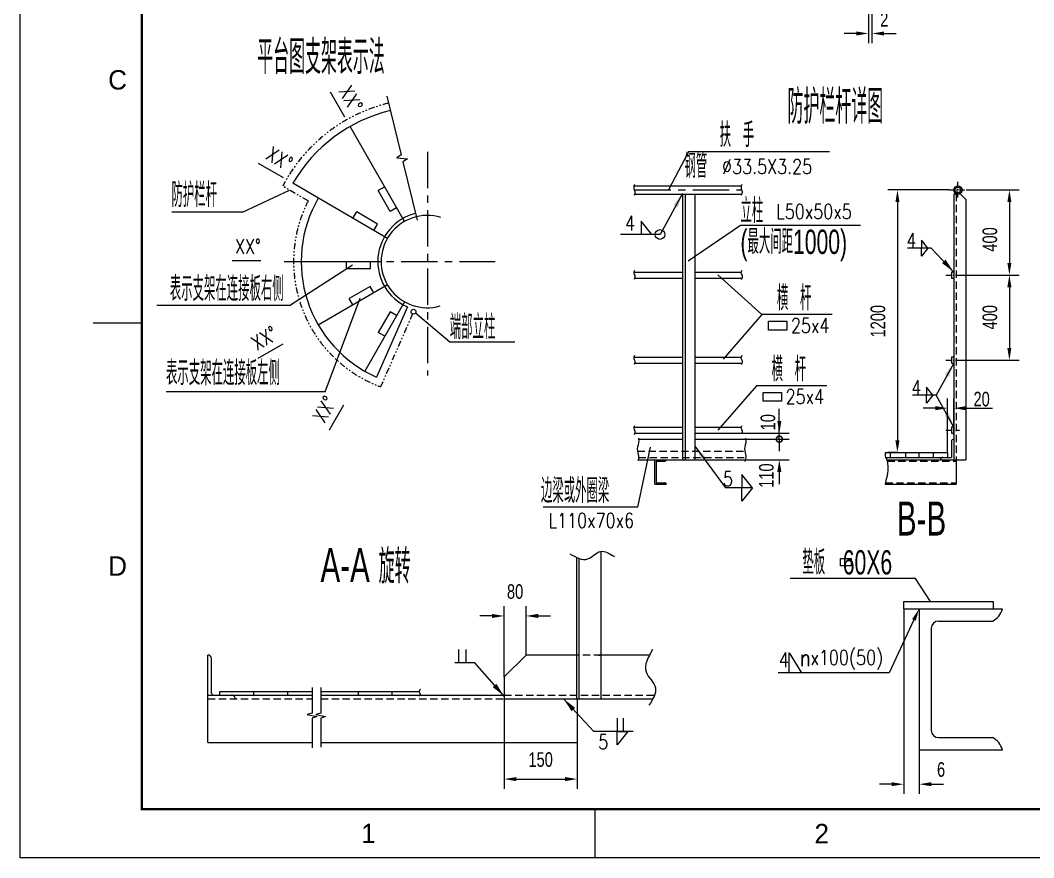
# Model space of a CAD drawing. Extents: x 148 to 221443, y -36682 to 6758.
# Drawn here: x 157403 to 161570, y -23818 to -20373 of the extents above; entities that cross this region are included whole.
import ezdxf
from ezdxf.enums import TextEntityAlignment as Align

# ---------------------------------------------------------------- set-up
doc = ezdxf.new("R2010")
doc.units = 0
doc.header["$LTSCALE"] = 10
doc.header["$MEASUREMENT"] = 0
for name, pattern in [('CENTERX2', [4, 2.5, -0.5, 0.5, -0.5]), ('HIDDENX2', [0.75, 0.5, -0.25]), ('PHANTOMS8', [6.1, 2.5, -0.8, 0.6, -0.8, 0.6, -0.8])]:
    doc.linetypes.add(name, pattern=pattern)
for name, color, linetype in [('2', 4, 'Continuous'), ('3', 255, 'Continuous'), ('9', 6, 'Continuous'), ('CENTER', 1, 'CENTERX2'), ('RED', 7, 'Continuous'), ('WHITE', 7, 'Continuous')]:
    doc.layers.add(name, color=color, linetype=linetype)
doc.layers.add('2（细实线）', color=3, linetype='Continuous', lineweight=20)
doc.layers.add('图框层', color=7, linetype='Continuous', lineweight=15)
doc.styles.add('HZ', font='ROMS.SHX', dxfattribs={"width": 0.75, "bigfont": 'GBCBIG.SHX'})
doc.styles.get("Standard").update_dxf_attribs({"font": 'wison_e.shx', "width": 0.75, "bigfont": 'wison_c.shx'})
doc.styles.add('XW', font='ROMANS.shx', dxfattribs={"width": 0.85})
doc.dimstyles.new('DIM1', dxfattribs={"dimscale": 20, "dimtxt": 3, "dimasz": 2.5, "dimexe": 2, "dimexo": 0, "dimgap": 1, "dimtad": 0, "dimdec": 0, "dimzin": 0, "dimdsep": 46, "dimtxsty": 'Standard', "dimcen": 2, "dimclrd": 3, "dimclre": 3, "dimclrt": 3, "dimadec": 0, "dimazin": 0, "dimtfac": 0.666667, "dimtdec": 0, "dimtofl": 0, "dimtmove": 2, "dimatfit": 1, "dimfxl": 2, "dimtvp": 1.333333, "dimtolj": 1, "dimtzin": 0, "dimarcsym": 0})

# ---------------------------------------------------------------- blocks, each defined once
blk = doc.blocks.new('*D1629')
at = {"layer": '2', "color": 3, "lineweight": -2}
for p, q in [((159392.7, -23163.5), (159392.7, -23534)), ((159692.7, -23343.5), (159692.7, -23534)), ((159442.7, -23494), (159642.7, -23494))]:
    blk.add_line(p, q, dxfattribs=at)
at = {"layer": '2', "color": 3}
for points in [[(159442.7, -23485.7), (159442.7, -23502.4), (159392.7, -23494)], [(159642.7, -23502.4), (159642.7, -23485.7), (159692.7, -23494)]]:
    blk.add_solid(points, dxfattribs=at)
at = {"layer": 'Defpoints', "color": 0}
for p in [(159392.7, -23163.5), (159692.7, -23343.5), (159692.7, -23494)]:
    blk.add_point(p, dxfattribs=at)
at = {"layer": '2', "color": 3, "insert": (159542.7, -23414), "char_height": 60, "attachment_point": 5}
blk.add_mtext('\\A1;150', dxfattribs=at)
blk = doc.blocks.new('*D1630')
at = {"layer": '2', "color": 3, "lineweight": -2}
for p, q in [((159392.7, -23073.5), (159392.7, -22782.9)), ((159482.7, -22983.5), (159482.7, -22782.9)), ((159342.7, -22822.9), (159292.7, -22822.9)), ((159532.7, -22822.9), (159582.7, -22822.9))]:
    blk.add_line(p, q, dxfattribs=at)
at = {"layer": '2', "color": 3}
for points in [[(159342.7, -22831.3), (159342.7, -22814.6), (159392.7, -22822.9)], [(159532.7, -22814.6), (159532.7, -22831.3), (159482.7, -22822.9)]]:
    blk.add_solid(points, dxfattribs=at)
at = {"layer": 'Defpoints', "color": 0}
for p in [(159482.7, -22822.9), (159482.7, -22983.5), (159392.7, -23073.5)]:
    blk.add_point(p, dxfattribs=at)
at = {"layer": '2', "color": 3, "insert": (159437.7, -22722.9), "char_height": 60, "attachment_point": 5}
blk.add_mtext('\\A1;80', dxfattribs=at)
blk = doc.blocks.new('*D1666')
at = {"layer": '2', "color": 3, "lineweight": -2}
for p, q in [((161035.3, -22793.8), (161035.3, -23555)), ((161098.8, -23373.6), (161098.8, -23555)), ((160985.3, -23515), (160935.3, -23515)), ((161148.8, -23515), (161198.8, -23515))]:
    blk.add_line(p, q, dxfattribs=at)
at = {"layer": '2', "color": 3}
for points in [[(160985.3, -23523.3), (160985.3, -23506.7), (161035.3, -23515)], [(161148.8, -23506.7), (161148.8, -23523.3), (161098.8, -23515)]]:
    blk.add_solid(points, dxfattribs=at)
at = {"layer": 'Defpoints', "color": 0}
for p in [(161035.3, -22793.8), (161098.8, -23373.6), (161098.8, -23515)]:
    blk.add_point(p, dxfattribs=at)
at = {"layer": '2', "color": 3, "insert": (161189.1, -23454.8), "char_height": 60, "attachment_point": 5}
blk.add_mtext('\\A1;6', dxfattribs=at)
blk = doc.blocks.new('*D1668')
at = {"layer": '2', "color": 3, "lineweight": -2}
for p, q in [((161298.3, -21070.6), (161509.8, -21070.6)), ((161469.8, -21120.6), (161469.8, -21370.6)), ((161264.1, -21420.6), (161509.8, -21420.6))]:
    blk.add_line(p, q, dxfattribs=at)
at = {"layer": '2', "color": 3}
for points in [[(161478.2, -21120.6), (161461.5, -21120.6), (161469.8, -21070.6)], [(161461.5, -21370.6), (161478.2, -21370.6), (161469.8, -21420.6)]]:
    blk.add_solid(points, dxfattribs=at)
at = {"layer": 'Defpoints', "color": 0}
for p in [(161298.3, -21070.6), (161264.1, -21420.6), (161469.8, -21420.6)]:
    blk.add_point(p, dxfattribs=at)
at = {"layer": '2', "color": 3, "insert": (161389.8, -21274.2), "char_height": 60, "attachment_point": 5, "rotation": 90}
blk.add_mtext('\\A1;400', dxfattribs=at)
blk = doc.blocks.new('*D1669')
at = {"layer": '2', "color": 3, "lineweight": -2}
for p, q in [((161221.6, -21070.6), (160969.6, -21070.6)), ((161009.6, -21120.6), (161009.6, -22100.6)), ((161009.6, -22150.6), (160969.6, -22150.6))]:
    blk.add_line(p, q, dxfattribs=at)
at = {"layer": '2', "color": 3}
for points in [[(161018, -21120.6), (161001.3, -21120.6), (161009.6, -21070.6)], [(161001.3, -22100.6), (161018, -22100.6), (161009.6, -22150.6)]]:
    blk.add_solid(points, dxfattribs=at)
at = {"layer": 'Defpoints', "color": 0}
for p in [(161221.6, -21070.6), (161009.6, -22150.6), (161009.6, -22150.6)]:
    blk.add_point(p, dxfattribs=at)
at = {"layer": '2', "color": 3, "insert": (160929.6, -21610.6), "char_height": 60, "attachment_point": 5, "rotation": 90}
blk.add_mtext('\\A1;1200', dxfattribs=at)
blk = doc.blocks.new('*D1670')
at = {"layer": '2', "color": 3, "lineweight": -2}
for p, q in [((161264.1, -21420.6), (161509.8, -21420.6)), ((161469.8, -21470.6), (161469.8, -21720.6)), ((161264.1, -21770.6), (161509.8, -21770.6))]:
    blk.add_line(p, q, dxfattribs=at)
at = {"layer": '2', "color": 3}
for points in [[(161478.2, -21470.6), (161461.5, -21470.6), (161469.8, -21420.6)], [(161461.5, -21720.6), (161478.2, -21720.6), (161469.8, -21770.6)]]:
    blk.add_solid(points, dxfattribs=at)
at = {"layer": 'Defpoints', "color": 0}
for p in [(161264.1, -21420.6), (161264.1, -21770.6), (161469.8, -21770.6)]:
    blk.add_point(p, dxfattribs=at)
at = {"layer": '2', "color": 3, "insert": (161389.8, -21594.2), "char_height": 60, "attachment_point": 5, "rotation": 90}
blk.add_mtext('\\A1;400', dxfattribs=at)
blk = doc.blocks.new('_DotSmall')
at = {"layer": 'WHITE', "color": 0, "const_width": 0.5}
blk.add_lwpolyline([(-0.0625, 0, 1), (0.0625, 0, 1)], format="xyb", close=True, dxfattribs=at)
blk = doc.blocks.new('*D1671')
at = {"layer": '2', "color": 3, "lineweight": -2}
for p, q in [((160524, -22095.6), (160524, -22045.6)), ((160386.1, -22095.6), (160564, -22095.6)), ((160384.4, -22180.6), (160564, -22180.6)), ((160524, -22230.6), (160524, -22280.6))]:
    blk.add_line(p, q, dxfattribs=at)
at = {"layer": '2', "color": 3}
blk.add_solid([(160532.4, -22230.6), (160515.7, -22230.6), (160524, -22180.6)], dxfattribs=at)
at = {"layer": 'Defpoints', "color": 0}
for p in [(160386.1, -22095.6), (160384.4, -22180.6), (160524, -22180.6)]:
    blk.add_point(p, dxfattribs=at)
at = {"layer": '2', "color": 3, "lineweight": -2, "xscale": 50, "yscale": 50, "zscale": 50, "rotation": 270}
blk.add_blockref('_DotSmall', (160524, -22095.6), dxfattribs=at)
at = {"layer": '2', "color": 3, "insert": (160471, -22245.7), "char_height": 60, "attachment_point": 5, "rotation": 90}
blk.add_mtext('\\A1;110', dxfattribs=at)
blk = doc.blocks.new('*D1672')
at = {"layer": '2', "color": 3, "lineweight": -2}
for p, q in [((161215.8, -22150.6), (161215.8, -21928.2)), ((161241.4, -22077.3), (161241.4, -21928.2)), ((161165.8, -21968.2), (161115.8, -21968.2)), ((161291.4, -21968.2), (161341.4, -21968.2))]:
    blk.add_line(p, q, dxfattribs=at)
at = {"layer": '2', "color": 3}
for points in [[(161165.8, -21976.6), (161165.8, -21959.9), (161215.8, -21968.2)], [(161291.4, -21959.9), (161291.4, -21976.6), (161241.4, -21968.2)]]:
    blk.add_solid(points, dxfattribs=at)
at = {"layer": 'Defpoints', "color": 0}
for p in [(161241.4, -21968.2), (161241.4, -22077.3), (161215.8, -22150.6)]:
    blk.add_point(p, dxfattribs=at)
at = {"layer": '2', "color": 3, "insert": (161355.7, -21931.3), "char_height": 60, "attachment_point": 5}
blk.add_mtext('\\A1;20', dxfattribs=at)
blk = doc.blocks.new('*D1673')
at = {"layer": '2', "color": 3, "lineweight": -2}
for p, q in [((160524, -22021.5), (160524, -21971.5)), ((160370.1, -22071.5), (160564, -22071.5)), ((160386.1, -22095.6), (160564, -22095.6)), ((160524, -22095.6), (160524, -22145.6))]:
    blk.add_line(p, q, dxfattribs=at)
at = {"layer": '2', "color": 3}
blk.add_solid([(160515.7, -22021.5), (160532.4, -22021.5), (160524, -22071.5)], dxfattribs=at)
at = {"layer": 'Defpoints', "color": 0}
for p in [(160370.1, -22071.5), (160524, -22071.5), (160386.1, -22095.6)]:
    blk.add_point(p, dxfattribs=at)
at = {"layer": '2', "color": 3, "lineweight": -2, "xscale": 50, "yscale": 50, "zscale": 50, "rotation": 90}
blk.add_blockref('_DotSmall', (160524, -22095.6), dxfattribs=at)
at = {"layer": '2', "color": 3, "insert": (160477.4, -22026), "char_height": 60, "attachment_point": 5, "rotation": 90}
blk.add_mtext('\\A1;10', dxfattribs=at)
blk = doc.blocks.new('*D1677')
at = {"layer": '2', "color": 3, "lineweight": -2}
for p, q in [((160904.9, -20185.5), (160904.9, -20466.9)), ((160890.9, -20211), (160890.9, -20466.9)), ((160840.9, -20426.9), (160790.9, -20426.9)), ((160954.9, -20426.9), (161004.9, -20426.9))]:
    blk.add_line(p, q, dxfattribs=at)
at = {"layer": '2', "color": 3}
for points in [[(160840.9, -20435.2), (160840.9, -20418.6), (160890.9, -20426.9)], [(160954.9, -20418.6), (160954.9, -20435.2), (160904.9, -20426.9)]]:
    blk.add_solid(points, dxfattribs=at)
at = {"layer": 'Defpoints', "color": 0}
for p in [(160904.9, -20185.5), (160890.9, -20211), (160904.9, -20426.9)]:
    blk.add_point(p, dxfattribs=at)
at = {"layer": '2', "color": 3, "insert": (160955.5, -20369.1), "char_height": 60, "attachment_point": 5}
blk.add_mtext('\\A1;2', dxfattribs=at)
blk = doc.blocks.new('a2')
for p, q in [((15326.09, 9816.74), (15336.09, 9816.74)), ((15429.25, 9706.74), (15429.25, 9716.74))]:
    blk.add_line(p, q)
at = {"layer": '图框层', "ltscale": 10}
blk.add_lwpolyline([(15311.09, 10126.74), (15905.09, 10126.74), (15905.09, 9706.74), (15311.09, 9706.74)], close=True, dxfattribs=at)
at = {"layer": '图框层', "ltscale": 10, "const_width": 0.5}
blk.add_lwpolyline([(15336.09, 10116.74), (15895.09, 10116.74), (15895.09, 9716.74), (15336.09, 9716.74)], close=True, dxfattribs=at)
at = {"style": 'HZ'}
for s, p in [('C', (15331.09, 9866.74)), ('D', (15331.09, 9766.74)), ('1', (15382.67, 9711.74)), ('2', (15475.84, 9711.74))]:
    blk.add_text(s, height=4, dxfattribs=at).set_placement(p, align=Align.MIDDLE)

msp = doc.modelspace()

# ---------------------------------------------------------------- linework, layer by layer
for p, q in [((158982.8187, -21200.2401), (158759.8131, -20809.6499)), ((158912.835, -21269.6286), (158524.1636, -21043.2954)), ((158901.5626, -21057.9216), (158875.3102, -21072.9103)), ((158924.4458, -21158.9704), (158875.3102, -21072.9103)), ((159926.6704, -21053.866), (160367.51, -21053.866)), ((159928.8598, -21087.366), (160369.6994, -21087.366)), ((160126.487, -21087.366), (160126.487, -22180.616)), ((160136.487, -21087.366), (160136.487, -22180.616)), ((160176.487, -21087.366), (160176.487, -22180.616)), ((161241.4104, -21087.366), (161241.4104, -22180.616)), ((161269.5246, -21087.366), (161241.4104, -21087.366)), ((161269.5246, -21087.366), (161291.4104, -21109.2517)), ((161291.4104, -21109.2517), (161291.4104, -22180.616)), ((158771.2156, -21187.1601), (158786.4279, -21161.0366)), ((158872.0654, -21210.9055), (158786.4279, -21161.0366)), ((158950.6982, -21143.9817), (158924.4458, -21158.9704)), ((158856.853, -21237.0289), (158872.0654, -21210.9055)), ((158558.2523, -21365.2406), (158887.0249, -21365.2406)), ((158743.4483, -21365.1331), (158743.4155, -21395.3631)), ((158842.5475, -21365.2406), (158842.5147, -21395.4706)), ((158842.5147, -21395.4706), (158743.4155, -21395.3631)), ((159926.1214, -21408.116), (160126.487, -21408.116)), ((160176.487, -21408.116), (160366.961, -21408.116)), ((159929.2777, -21433.116), (160126.487, -21433.116)), ((160176.487, -21433.116), (160370.1173, -21433.116)), ((158912.835, -21460.8526), (158628.7235, -21626.2979)), ((158841.6407, -21467.3289), (158756.0032, -21517.1977)), ((158856.853, -21493.4523), (158841.6407, -21467.3289)), ((158771.2156, -21543.3212), (158756.0032, -21517.1977)), ((158982.8187, -21530.2412), (158819.8058, -21815.7552)), ((158995.0666, -21551.7345), (158868.3065, -21840.1739)), ((158924.4458, -21571.5108), (158875.3102, -21657.571)), ((158950.6982, -21586.4995), (158924.4458, -21571.5108)), ((158901.5626, -21672.5597), (158875.3102, -21657.571)), ((159926.1214, -21758.116), (160126.487, -21758.116)), ((159929.2777, -21783.116), (160126.487, -21783.116)), ((160176.487, -21758.116), (160366.961, -21758.116)), ((160176.487, -21783.116), (160370.1173, -21783.116)), ((159926.1214, -22046.5253), (160126.487, -22046.5253)), ((159929.2777, -22071.5253), (160126.487, -22071.5253)), ((160176.487, -22046.5253), (160366.961, -22046.5253)), ((160176.487, -22071.5253), (160370.1173, -22071.5253)), ((159945.3095, -22095.616), (160126.487, -22095.616)), ((160176.487, -22095.616), (160386.1492, -22095.616)), ((161231.4104, -22105.616), (161231.4104, -22170.616)), ((160959.3157, -22150.616), (161215.7873, -22150.616)), ((160979.6391, -22150.616), (160979.6391, -22170.616)), ((161042.1231, -22150.616), (161042.1231, -22170.616)), ((161098.1995, -22150.616), (161098.1995, -22170.616)), ((161156.4687, -22150.616), (161156.4687, -22170.616)), ((161215.7873, -22150.616), (161215.7873, -22170.616)), ((159943.1881, -22180.616), (160384.4148, -22180.616)), ((160012.7569, -22280.616), (160012.7569, -22180.616)), ((160017.7569, -22185.616), (160053.8169, -22185.616)), ((160017.7569, -22185.616), (160017.7569, -22275.616)), ((160962.1386, -22170.616), (161231.4104, -22170.616)), ((160966.6339, -22180.616), (161251.4104, -22180.616)), ((161241.4104, -22180.616), (161291.4104, -22180.616)), ((161251.4104, -22180.616), (161251.4104, -22280.616)), ((160012.7569, -22280.616), (160060.7569, -22280.616)), ((160017.7569, -22275.616), (160053.8169, -22275.616)), ((160017.7569, -22275.616), (160053.8169, -22275.616)), ((160958.7965, -22280.616), (161251.4104, -22280.616)), ((159691.1929, -23163.5492), (159691.1929, -22581.9728)), ((159791.1929, -23163.5492), (159791.1929, -22557.1739)), ((159701.1929, -23163.5492), (159701.1929, -22586.0701)), ((161035.3214, -22793.8076), (161035.3214, -22763.8076)), ((161035.3214, -22763.8076), (161403.1857, -22763.8076)), ((161403.1857, -22763.8076), (161403.1857, -22793.8076)), ((161035.3214, -22793.8076), (161441.413, -22793.8076)), ((161098.7963, -22793.8076), (161098.7963, -23373.5551)), ((161148.7963, -22873.8076), (161148.7963, -23293.5551)), ((161178.7963, -22843.8076), (161399.8252, -22843.8076)), ((158174.9983, -23343.5492), (158174.9983, -22983.5492)), ((158189.9968, -23140.5492), (158189.9968, -22998.5477)), ((159392.7106, -23073.5492), (159482.7106, -22983.5492)), ((159691.1929, -22983.5492), (159482.7106, -22983.5492)), ((159990.5466, -22983.5492), (159780.897, -22983.5492)), ((159780.897, -22983.5492), (159791.1929, -22983.5492)), ((159392.7106, -23073.5492), (159392.7106, -23163.5492)), ((158174.9983, -23148.5492), (158603.986, -23148.5492)), ((158223.4672, -23148.5492), (158223.4677, -23133.5492)), ((158223.4677, -23133.5492), (158603.986, -23133.5492)), ((158362.3731, -23133.5492), (158362.3731, -23148.5492)), ((158501.8669, -23133.5492), (158501.8669, -23148.5492)), ((158638.7896, -23133.5674), (159043.039, -23133.5674)), ((158638.7896, -23148.5492), (159392.7106, -23148.5492)), ((158792.0139, -23133.5492), (158792.0139, -23148.5492)), ((158931.5077, -23133.5492), (158931.5077, -23148.5492)), ((159392.7106, -23163.5492), (159780.897, -23163.5492)), ((159692.7106, -23163.5492), (159692.7106, -23343.5492)), ((159780.897, -23163.5492), (160004.2043, -23163.5492)), ((161178.7963, -23323.5551), (161399.8252, -23323.5551)), ((158174.9983, -23343.5492), (158603.986, -23343.5492)), ((158638.7896, -23343.5492), (159692.7106, -23343.5492)), ((161098.7963, -23373.5551), (161441.413, -23373.5551))]:
    msp.add_line(p, q)
at = {"color": 4, "linetype": 'PHANTOMS8'}
for p, q in [((158586.8939, -21115.6979), (158482.1944, -21054.7288)), ((159016.1505, -21580.647), (158884.4134, -21880.4113))]:
    msp.add_line(p, q, dxfattribs=at)
at = {"color": 3}
msp.add_line((161341.4104, -21968.247), (161400.0564, -21968.247), dxfattribs=at)
at = {"color": 7}
msp.add_line((159882.477, -23243.3348), (159882.477, -23297.9492), dxfattribs=at)
at = {"color": 7, "lineweight": 0}
msp.add_line((159857.2311, -23297.9492), (159900.9659, -23297.9492), dxfattribs=at)
for points in [[(161241.4104, -21408.116), (161231.4104, -21408.116), (161231.4104, -21433.116), (161241.4104, -21433.116)], [(161241.4104, -22046.5253), (161231.4104, -22046.5253), (161231.4104, -22071.5253), (161241.4104, -22071.5253)]]:
    msp.add_lwpolyline(points)
msp.add_lwpolyline([(160615.7118, -23056.7402), (160564.7622, -23056.7402)], dxfattribs=at)
for centre, radius in [((161258.3226, -21070.616), 16.75), ((161258.3226, -21070.616), 11.75), ((159020.1738, -21571.4921), 10)]:
    msp.add_circle(centre, radius)
at = {"color": 4, "linetype": 'PHANTOMS8'}
for radius, start, end in [(671, 103.7240027, 152.4346607), (550, 153.017781, 249.5002784)]:
    msp.add_arc((159077.0249, -21365.2406), radius, start, end, dxfattribs=at)
for centre, radius, start, end in [((159077.0249, -21365.2406), 639.769, 103.7240027, 149.7866702), ((159077.0249, -21365.2406), 518.7727, 149.7866702, 246.2759973), ((159077.0249, -21365.2406), 203.7085, 103.7240027, 246.2759973), ((161241.4104, -22105.616), 10, 90, 180), ((160051.8835, -22175.616), 10.1852, 280.9424989, 330.599649), ((161196.3104, -22180.616), 10, 90, 180), ((160051.8835, -22285.616), 10.1852, 29.400351, 79.0575011), ((161365.2708, -22772.7714), 78.9947, 295.9398448, 344.5558076), ((161178.7963, -22873.8076), 30, 90, 180), ((158174.9983, -22998.5477), 14.9985, 0, 90), ((158197.9968, -23140.5492), 8, 180, 270), ((161178.7963, -23293.5551), 30, 180, 270), ((161365.2708, -23394.5913), 78.9947, 15.4441924, 64.0601552)]:
    msp.add_arc(centre, radius, start, end)
at = {"color": 3}
msp.add_arc((159077.0249, -21365.2406), 190, 72.9435181, 286.1149443, dxfattribs=at)
at = {"layer": '2'}
for p, q in [((158737.1567, -20771.4769), (158678.1774, -20668.4378)), ((160150.8689, -20913.3404), (160068.6805, -21070.616)), ((160730.6204, -20913.3404), (160150.8689, -20913.3404)), ((158485.8085, -21020.9603), (158383.2115, -20961.2154)), ((158317.0774, -21161.7567), (158510.8342, -21071.4065)), ((160126.487, -21084.5829), (160033.6754, -21253.7369)), ((158317.0774, -21161.7567), (158026.8226, -21161.7567)), ((160364.6795, -21216.7976), (160149.8417, -21364.1274)), ((160857.2459, -21216.7976), (160364.6795, -21216.7976)), ((160033.6754, -21253.7369), (159870.8001, -21253.7369)), ((161148.5988, -21310.0052), (161050.8736, -21310.0052)), ((161241.4104, -21408.116), (161148.5988, -21310.0052)), ((158392.8763, -21362.6933), (158274.1522, -21362.2513)), ((158510.8446, -21545.2868), (158768.6128, -21378.7974)), ((160452.3974, -21583.0549), (160270.7762, -21419.8501)), ((158656.2383, -21900.5751), (158801.4365, -21516.2782)), ((158510.8446, -21545.2868), (157964.2364, -21545.2868)), ((159169.5215, -21697.1985), (159027.8244, -21577.9316)), ((160452.3974, -21583.0549), (160293.5717, -21766.4337)), ((160741.5721, -21583.0549), (160452.3974, -21583.0549)), ((158483.2612, -21705.1089), (158380.2221, -21764.0881)), ((159437.1269, -21697.1985), (159169.5215, -21697.1985)), ((161241.4104, -21783.3511), (161169.211, -21914.9382)), ((158656.2383, -21900.5751), (158002.8793, -21900.5751)), ((160430.5497, -21875.6465), (160271.724, -22059.0253)), ((160719.7244, -21875.6465), (160430.5497, -21875.6465)), ((161169.211, -21914.9382), (161071.4859, -21914.9382)), ((161241.4104, -22046.5253), (161169.211, -21914.9382)), ((158732.7446, -21956.4571), (158672.9997, -22059.0541)), ((159941.9757, -22375.5238), (159994.3935, -22128.2858)), ((160176.487, -22124.4017), (160302.1822, -22295.8455)), ((160413.3621, -22295.8455), (160302.1822, -22295.8455)), ((159941.9757, -22375.5238), (159553.1999, -22375.5238)), ((160775.9945, -22586.6641), (160819.9081, -22586.6641)), ((160775.9945, -22616.6596), (160775.9945, -22586.6641)), ((160819.9081, -22616.6596), (160775.9945, -22616.6596)), ((160819.9081, -22586.6641), (160819.9081, -22616.6596)), ((161084.0959, -22669.153), (160568.0027, -22669.153)), ((161145.5357, -22763.8076), (161084.0959, -22669.153)), ((161077.546, -22839.0672), (160975.3441, -23056.7402)), ((159271.9945, -23015.8857), (159190.5569, -23015.8857)), ((159392.7106, -23153.5492), (159271.9945, -23015.8857)), ((160975.3441, -23056.7402), (160519.9084, -23056.7402)), ((159636.4224, -23163.5492), (159760.7618, -23297.9492)), ((159923.637, -23297.9492), (159760.7618, -23297.9492))]:
    msp.add_line(p, q, dxfattribs=at)
at = {"layer": '2', "color": 7}
for p, q in [((159955.9689, -21199.1225), (159955.9689, -21253.7369)), ((159999.7037, -21253.7369), (159955.9689, -21199.1225)), ((159999.7037, -21253.7369), (159955.9689, -21253.7369)), ((161134.9961, -21310.0052), (161108.7552, -21277.2365)), ((161108.7552, -21277.2365), (161108.7552, -21310.0052)), ((161134.9961, -21310.0052), (161108.7552, -21342.7738)), ((161108.7552, -21342.7738), (161108.7552, -21310.0052)), ((161155.6083, -21914.9382), (161129.3675, -21882.1695)), ((161129.3675, -21882.1695), (161129.3675, -21914.9382)), ((161155.6083, -21914.9382), (161129.3675, -21947.7069)), ((161129.3675, -21947.7069), (161129.3675, -21914.9382)), ((160413.3621, -22295.8455), (160369.6273, -22241.2311)), ((160369.6273, -22241.2311), (160369.6273, -22295.8455)), ((160413.3621, -22295.8455), (160369.6273, -22350.46)), ((160369.6273, -22350.46), (160369.6273, -22295.8455)), ((159205.5886, -22961.2712), (159205.5886, -23015.8857)), ((159235.59, -22961.2712), (159235.59, -23015.8857)), ((160564.7622, -23056.7402), (160564.7622, -22974.5512)), ((160564.7622, -22974.5512), (160615.7118, -23056.7402)), ((159857.2311, -23243.3348), (159857.2311, -23297.9492)), ((159900.9659, -23297.9492), (159857.2311, -23352.5636)), ((159857.2311, -23352.5636), (159857.2311, -23297.9492))]:
    msp.add_line(p, q, dxfattribs=at)
at = {"layer": '2'}
for points in [[(160479.2593, -21610.4858), (160555.2444, -21610.4858), (160555.2444, -21647.368), (160479.2593, -21647.368)], [(160457.4116, -21903.0774), (160533.3967, -21903.0774), (160533.3967, -21939.9596), (160457.4116, -21939.9596)]]:
    msp.add_lwpolyline(points, close=True, dxfattribs=at)
msp.add_circle((160033.6754, -21253.7369), 20, dxfattribs=at)
for points in [[(160088.8582, -21132.3748), (160106.3922, -21141.9954), (160126.487, -21084.5829)], [(161207.4419, -21357.6566), (161192.9129, -21371.4009), (161241.4104, -21408.116)], [(161203.7815, -21831.143), (161221.3156, -21840.7637), (161241.4104, -21783.3511)], [(161203.7815, -21998.7334), (161221.3156, -21989.1127), (161241.4104, -22046.5253)], [(160203.8986, -22178.7028), (160220.028, -22166.8774), (160176.487, -22124.4017)], [(161070.0028, -22835.5255), (161085.0893, -22842.6089), (161098.7963, -22793.8076)], [(159360.6707, -23101.8438), (159345.6333, -23115.03), (159392.7106, -23153.5492)], [(159669.8279, -23214.383), (159684.5088, -23200.801), (159636.4224, -23163.5492)]]:
    msp.add_solid(points, dxfattribs=at)
at = {"layer": '3', "linetype": 'HIDDENX2', "ltscale": 6}
for p, q in [((161251.4104, -21087.366), (161251.4104, -22180.616)), ((159941.1647, -22144.4261), (160382.085, -22144.4261)), ((159945.1227, -22170.616), (160385.8566, -22170.616)), ((160968.2833, -22185.616), (161251.4104, -22185.616)), ((160960.1878, -22275.616), (161251.4104, -22275.616)), ((159791.1929, -22983.5492), (159691.1929, -22983.5492)), ((158174.9983, -23163.5492), (158603.986, -23163.5492)), ((158638.7896, -23163.5492), (159392.7106, -23163.5492)), ((159392.7106, -23148.5492), (160011.1577, -23148.5492))]:
    msp.add_line(p, q, dxfattribs=at)
msp.add_arc((158271.9999, -23163.5492), 14.9985, 0, 90, dxfattribs=at)
at = {"layer": '9', "linetype": 'Continuous'}
for points in [[(158910.9829, -20685.3467), (158969.7061, -20925.8012), (158951.4677, -20937.9758), (158995.0619, -20942.7701), (158976.8235, -20954.9447), (159035.5467, -21195.3992)], [(158603.986, -23117.7353), (158603.986, -23222.5395), (158583.2369, -23228.4649), (158623.253, -23236.6123), (158603.986, -23243.2784), (158603.986, -23365.848)], [(158638.7896, -23117.7353), (158638.7896, -23222.5395), (158618.0405, -23228.4649), (158658.0566, -23236.6123), (158638.7896, -23243.2784), (158638.7896, -23362.8654)]]:
    msp.add_lwpolyline(points, dxfattribs=at)
for points in [[(159928.66, -21047.9986), (159925.7064, -21061.8321), (159930.1368, -21077.3008), (159926.814, -21093.1657)], [(160369.4996, -21047.9986), (160366.546, -21061.8321), (160370.9764, -21077.3008), (160367.6536, -21093.1657)], [(159928.66, -21402.0207), (159925.7064, -21413.8271), (159930.1368, -21423.0508), (159926.814, -21438.9157)], [(160369.4996, -21402.0207), (160366.546, -21413.8271), (160370.9764, -21423.0508), (160367.6536, -21438.9157)], [(159928.66, -21752.0207), (159925.7064, -21763.8271), (159930.1368, -21773.0508), (159926.814, -21788.9157)], [(160369.4996, -21752.0207), (160366.546, -21763.8271), (160370.9764, -21773.0508), (160367.6536, -21788.9157)], [(159928.66, -22040.43), (159925.7064, -22052.2364), (159930.1368, -22061.4601), (159926.814, -22077.325)], [(160960.5913, -22150.616), (160958.9345, -22163.9238), (160960.8674, -22168.3387), (160958.7965, -22280.616)], [(159662.9676, -22566.8673), (159736.5666, -22588.0955), (159788.9478, -22557.58), (159845.9704, -22578.8082)], [(160002.9182, -22961.3985), (159976.383, -23053.3972), (160014.5274, -23118.8737), (159987.9921, -23190.152)], [(159048.371, -23124.3006), (159043.3361, -23135.8333), (159047.322, -23142.3335), (159041.8675, -23152.8177)]]:
    msp.add_spline(points, degree=3, dxfattribs=at)
for points, knots in [([(160369.4996, -22040.43), (160367.5938, -22044.4619), (160364.0857, -22051.8838), (160373.3472, -22062.0699), (160370.9498, -22069.7522), (160369.0847, -22074.1157)], [0, 0, 0, 0, 12.170252177, 22.402828891, 35.426332712, 35.426332712, 35.426332712, 35.426332712]), ([(159944.4572, -22092.0846), (159945.3879, -22095.5337), (159948.2539, -22109.9561), (159934.8694, -22134.8304), (159947.5531, -22162.5915), (159944.1531, -22178.9183), (159942.3898, -22185.2183)], [49.555746668, 49.555746668, 49.555746668, 49.555746668, 60.228765751, 94.17342106, 125.000152447, 144.371102764, 144.371102764, 144.371102764, 144.371102764]), ([(160385.0649, -22091.2422), (160386.1119, -22094.972), (160389.2477, -22109.6696), (160375.7076, -22134.8303), (160388.7541, -22163.3734), (160384.6411, -22180.4591), (160382.5574, -22187.5302)], [48.686793859, 48.686793859, 48.686793859, 48.686793859, 60.228765751, 94.17342106, 125.000152447, 146.740688569, 146.740688569, 146.740688569, 146.740688569])]:
    msp.add_open_spline(points, degree=3, knots=knots, dxfattribs=at)
at = {"layer": 'CENTER', "ltscale": 6}
for p, q in [((159077.0249, -20913.4254), (159077.0249, -21834.3974)), ((159928.256, -21070.616), (160369.0957, -21070.616)), ((158488.7971, -21365.2406), (159355.3041, -21365.2406))]:
    msp.add_line(p, q, dxfattribs=at)
at = {"layer": 'CENTER'}
for p, q in [((161258.3226, -21101.2646), (161258.3226, -21037.0258)), ((161221.5928, -21070.616), (161298.3226, -21070.616)), ((161208.371, -21420.616), (161264.1275, -21420.616)), ((161208.371, -21770.616), (161264.1275, -21770.616)), ((161208.371, -22059.0253), (161264.1275, -22059.0253))]:
    msp.add_line(p, q, dxfattribs=at)
at = {"layer": 'RED'}
msp.add_lwpolyline([(161241.4104, -21758.116), (161231.4104, -21758.116), (161231.4104, -21783.116), (161241.4104, -21783.116)], dxfattribs=at)

# ---------------------------------------------------------------- block references
at = {"layer": '2（细实线）', "xscale": 20, "yscale": 20, "zscale": 20}
msp.add_blockref('a2', (-148818.3315, -217952.3707), dxfattribs=at)

# ---------------------------------------------------------------- texts
at = {"layer": '2'}
for s, height, style, width, p in [('平台图支架表示法', 140, 'HZ', 0.65, (158377.5927, -20594.1482)), ('扶  手', 100, 'HZ', 0.65, (160278.7392, -20894.1706)), ('钢管', 100, 'HZ', 0.65, (160134.0707, -21021.9173)), ('防护栏杆', 100, 'HZ', 0.65, (158024.8993, -21140.8104)), ('立柱', 100, 'HZ', 0.65, (160364.4222, -21206.376)), ('L50x50x5', 60, 'XW', 0.8, (160511.2668, -21189.2399)), ('(最大间距1000)', 100, 'HZ', 0.65, (160364.1922, -21333.8922)), ('表示支架在连接板右侧', 100, 'HZ', 0.65, (158018.2536, -21527.1321)), ('横  杆', 100, 'HZ', 0.65, (160513.9143, -21565.2842)), ('端部立柱', 100, 'HZ', 0.65, (159169.1999, -21684.1715)), ('25x4', 60, 'XW', 0.8, (160571.5731, -21658.0427)), ('表示支架在连接板左侧', 100, 'HZ', 0.65, (158002.66, -21873.4767)), ('25x4', 60, 'XW', 0.8, (160549.7254, -21950.6342)), ('边梁或外圈梁', 100, 'HZ', 0.65, (159544.2202, -22357.753)), ('L110x70x6', 60, 'XW', 0.8, (159575.1709, -22459.9478)), ('旋转', 140, 'HZ', 0.65, (158876.8065, -22690.0956)), ('垫板   60X6', 100, 'HZ', 0.65, (160618.8446, -22652.3512)), ('x100(50)', 60, 'XW', 0.8, (160652.0476, -23023.7898)), ('4', 60, 'XW', 0.8, (160521.9965, -23033.3942)), ('n', 70, 'XW', 0.8, (160607.9842, -23029.6437))]:
    msp.add_text(s, height=height, dxfattribs=dict(at, style=style, width=width)).set_placement(p)
at = {"layer": '2', "style": 'XW', "width": 0.8}
for rotation, p in [(299.7866702, (158709.6461, -20663.4887)), (329.7866702, (158407.9896, -20941.195)), (359.7866702, (158285.6005, -21332.5241)), (29.7866702, (158375.273, -21732.6195)), (59.7866702, (158652.9793, -22034.276))]:
    msp.add_text('XX%%d', height=60, rotation=rotation, dxfattribs=at).set_placement(p)
at = {"layer": '2', "linetype": 'Continuous', "style": 'HZ', "width": 0.65}
for s, p in [('防护栏杆详图', (160557.6728, -20798.3251)), ('B-B ', (161007.1118, -22492.1542))]:
    msp.add_text(s, height=140, dxfattribs=at).set_placement(p)
at = {"layer": '2', "color": 3, "linetype": 'Continuous'}
for s, height, style, width, p in [('%%C33.5X3.25', 60, 'XW', 0.8, (160288.5082, -21004.3117)), ('横  杆', 100, 'HZ', 0.65, (160492.0667, -21857.8758))]:
    msp.add_text(s, height=height, dxfattribs=dict(at, style=style, width=width)).set_placement(p)
at = {"layer": '2'}
for s, height, style, width, p in [('4', 60, 'XW', 0.8, (159930.7968, -21207.0752)), ('4', 60, 'XW', 0.8, (161086.8716, -21278.6465)), ('4', 60, 'XW', 0.8, (161107.4839, -21883.5795)), ('5', 60, 'XW', 0.8, (160333.1546, -22258.7495)), ('A-A', 140, 'HZ', 0.65, (158840.4928, -22613.5106)), ('5', 60, 'XW', 0.8, (159820.7584, -23340.8648))]:
    msp.add_text(s, height=height, dxfattribs=dict(at, style=style, width=width)).set_placement(p, align=Align.MIDDLE_RIGHT)

# ---------------------------------------------------------------- dimensions: what is measured, and where the dimension line sits
for base, p1, p2, text, picture, middle in [((160904.8908, -20426.9064), (160890.8908, -20211.0059), (160904.8908, -20185.5164), '2', '*D1677', (160955.4768, -20369.1366)), ((161241.4104, -21968.247), (161215.7873, -22150.616), (161241.4104, -22077.3282), '20', '*D1672', (161355.6975, -21931.3169))]:
    dim = msp.add_linear_dim(base=base, p1=p1, p2=p2, text=text, dimstyle='DIM1', dxfattribs=at)
    dim.commit()
    dim.dimension.update_dxf_attribs({"geometry": picture, "text_midpoint": middle, "dimtype": 160})
dim = msp.add_linear_dim(base=(161009.6391, -22150.616), p1=(161221.5928, -21070.616), p2=(161009.6391, -22150.616), angle=90, text='1200', dimstyle='DIM1', dxfattribs=at)
dim.commit()
dim.dimension.update_dxf_attribs({"geometry": '*D1669', "text_midpoint": (160929.6391, -21610.616)})
for base, p1, p2, text, override, picture, middle in [((161469.8199, -21420.616), (161298.3226, -21070.616), (161264.1275, -21420.616), '400', {"dimtmove": 0}, '*D1668', (161469.8199, -21274.1714)), ((160524.0493, -22071.5253), (160386.1492, -22095.616), (160370.1173, -22071.5253), '10', {"dimblk1": 'DotSmall', "dimsah": 1}, '*D1673', (160477.4201, -22025.9737)), ((160524.0493, -22180.616), (160386.1492, -22095.616), (160384.4148, -22180.616), '110', {"dimblk1": 'DotSmall', "dimsah": 1}, '*D1671', (160470.982, -22245.6744))]:
    dim = msp.add_linear_dim(base=base, p1=p1, p2=p2, angle=90, text=text, dimstyle='DIM1', override=override, dxfattribs=at)
    dim.commit()
    dim.dimension.update_dxf_attribs({"geometry": picture, "text_midpoint": middle, "dimtype": 160})
dim = msp.add_linear_dim(base=(161469.8199, -21770.616), p1=(161264.1275, -21420.616), p2=(161264.1275, -21770.616), angle=90, text='400', dimstyle='DIM1', dxfattribs=at)
dim.commit()
dim.dimension.update_dxf_attribs({"geometry": '*D1670', "text_midpoint": (161389.7761, -21594.2033), "dimtype": 160})
for base, p1, p2, text, picture, middle in [((159482.7106, -22822.9187), (159392.7106, -23073.5492), (159482.7106, -22983.5492), '80', '*D1630', (159437.7106, -22722.9187)), ((159692.7106, -23494.0407), (159392.7106, -23163.5492), (159692.7106, -23343.5492), '150', '*D1629', (159542.7106, -23414.0407))]:
    dim = msp.add_linear_dim(base=base, p1=p1, p2=p2, text=text, dimstyle='DIM1', dxfattribs=at)
    dim.commit()
    dim.dimension.update_dxf_attribs({"geometry": picture, "text_midpoint": middle})
dim = msp.add_linear_dim(base=(161098.7963, -23515.0006), p1=(161035.3214, -22793.8076), p2=(161098.7963, -23373.5551), text='6', dimstyle='DIM1', override={"dimtxt": 3}, dxfattribs=at)
dim.commit()
dim.dimension.update_dxf_attribs({"geometry": '*D1666', "text_midpoint": (161189.0898, -23454.7611), "dimtype": 160})

doc.saveas('drawing.dxf')
